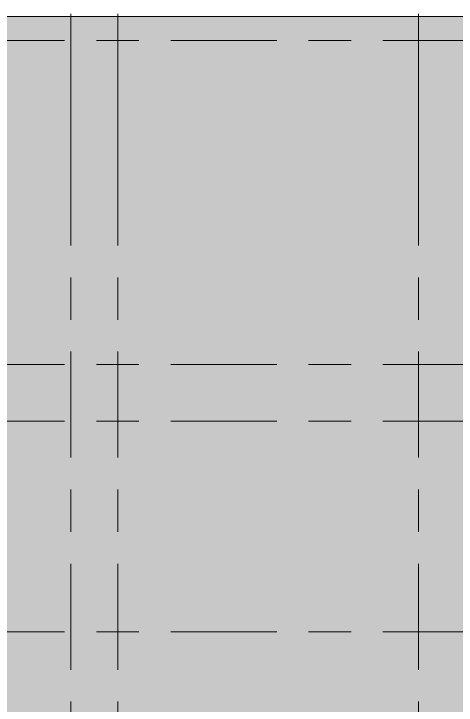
# Model space of a CAD drawing. Header units: millimetres. Extents: x 35316 to 242799, y -8553 to 29000.
# Drawn here: x 59605 to 66224, y 17050 to 27398 of the extents above; entities that cross this region are included whole.
import ezdxf

# ---------------------------------------------------------------- set-up
doc = ezdxf.new("R2010")
doc.units = ezdxf.units.MM
doc.linetypes.add('Осевая', pattern=[3175, 635, -476.25, 1587.5, -476.25])
for name, color, linetype, lineweight in [('A-DETL', 7, 'Continuous', 9), ('Оси', 7, 'Continuous', 9), ('Оси-2', 7, 'Осевая', 9)]:
    doc.layers.add(name, color=color, linetype=linetype, lineweight=lineweight)
doc.layers.add('A-DETL-GENF-1', color=7, linetype='Continuous', lineweight=9, true_color=0xd4d4d4)

msp = doc.modelspace()

# ---------------------------------------------------------------- hatches: boundary and pattern name
at = {"layer": 'A-DETL-GENF-1'}
h = msp.add_hatch(color=256, dxfattribs=at)
h.paths.add_polyline_path([(84829.7, -258), (84829.7, 3300), (75858, 3300), (75858, -258), (79628.4, -258)])
h.paths.add_polyline_path([(66340.3, 11900), (66560, 11900), (66560, 27358), (41910, 27358), (41910, 23858), (38510, 23858), (38510, 23799.7), (38602.7, 23799.7), (38602.7, 15358), (42380, 15358), (42380, 11900), (64863.8, 11900)])

# ---------------------------------------------------------------- linework, layer by layer
at = {"layer": 'A-DETL'}
msp.add_line((66560, 27358), (41910, 27358), dxfattribs=at)
at = {"layer": 'Оси'}
for p, q in [((60460, 24898.1), (60460, 27398.1)), ((61160, 24898.1), (61160, 27398.1)), ((65660, 24898.1), (65660, 27398.1))]:
    msp.add_line(p, q, dxfattribs=at)
at = {"layer": 'Оси-2'}
for p, q in [((38615.9, 27000), (82179.5, 27000)), ((60460, 593.7), (60460, 24898.1)), ((61160, 593.7), (61160, 24898.1)), ((65660, 593.7), (65660, 24898.1)), ((38615.9, 22150), (82179.5, 22150)), ((38615.9, 21300), (82179.5, 21300)), ((38615.9, 18150), (82179.5, 18150))]:
    msp.add_line(p, q, dxfattribs=at)

doc.saveas('drawing.dxf')
